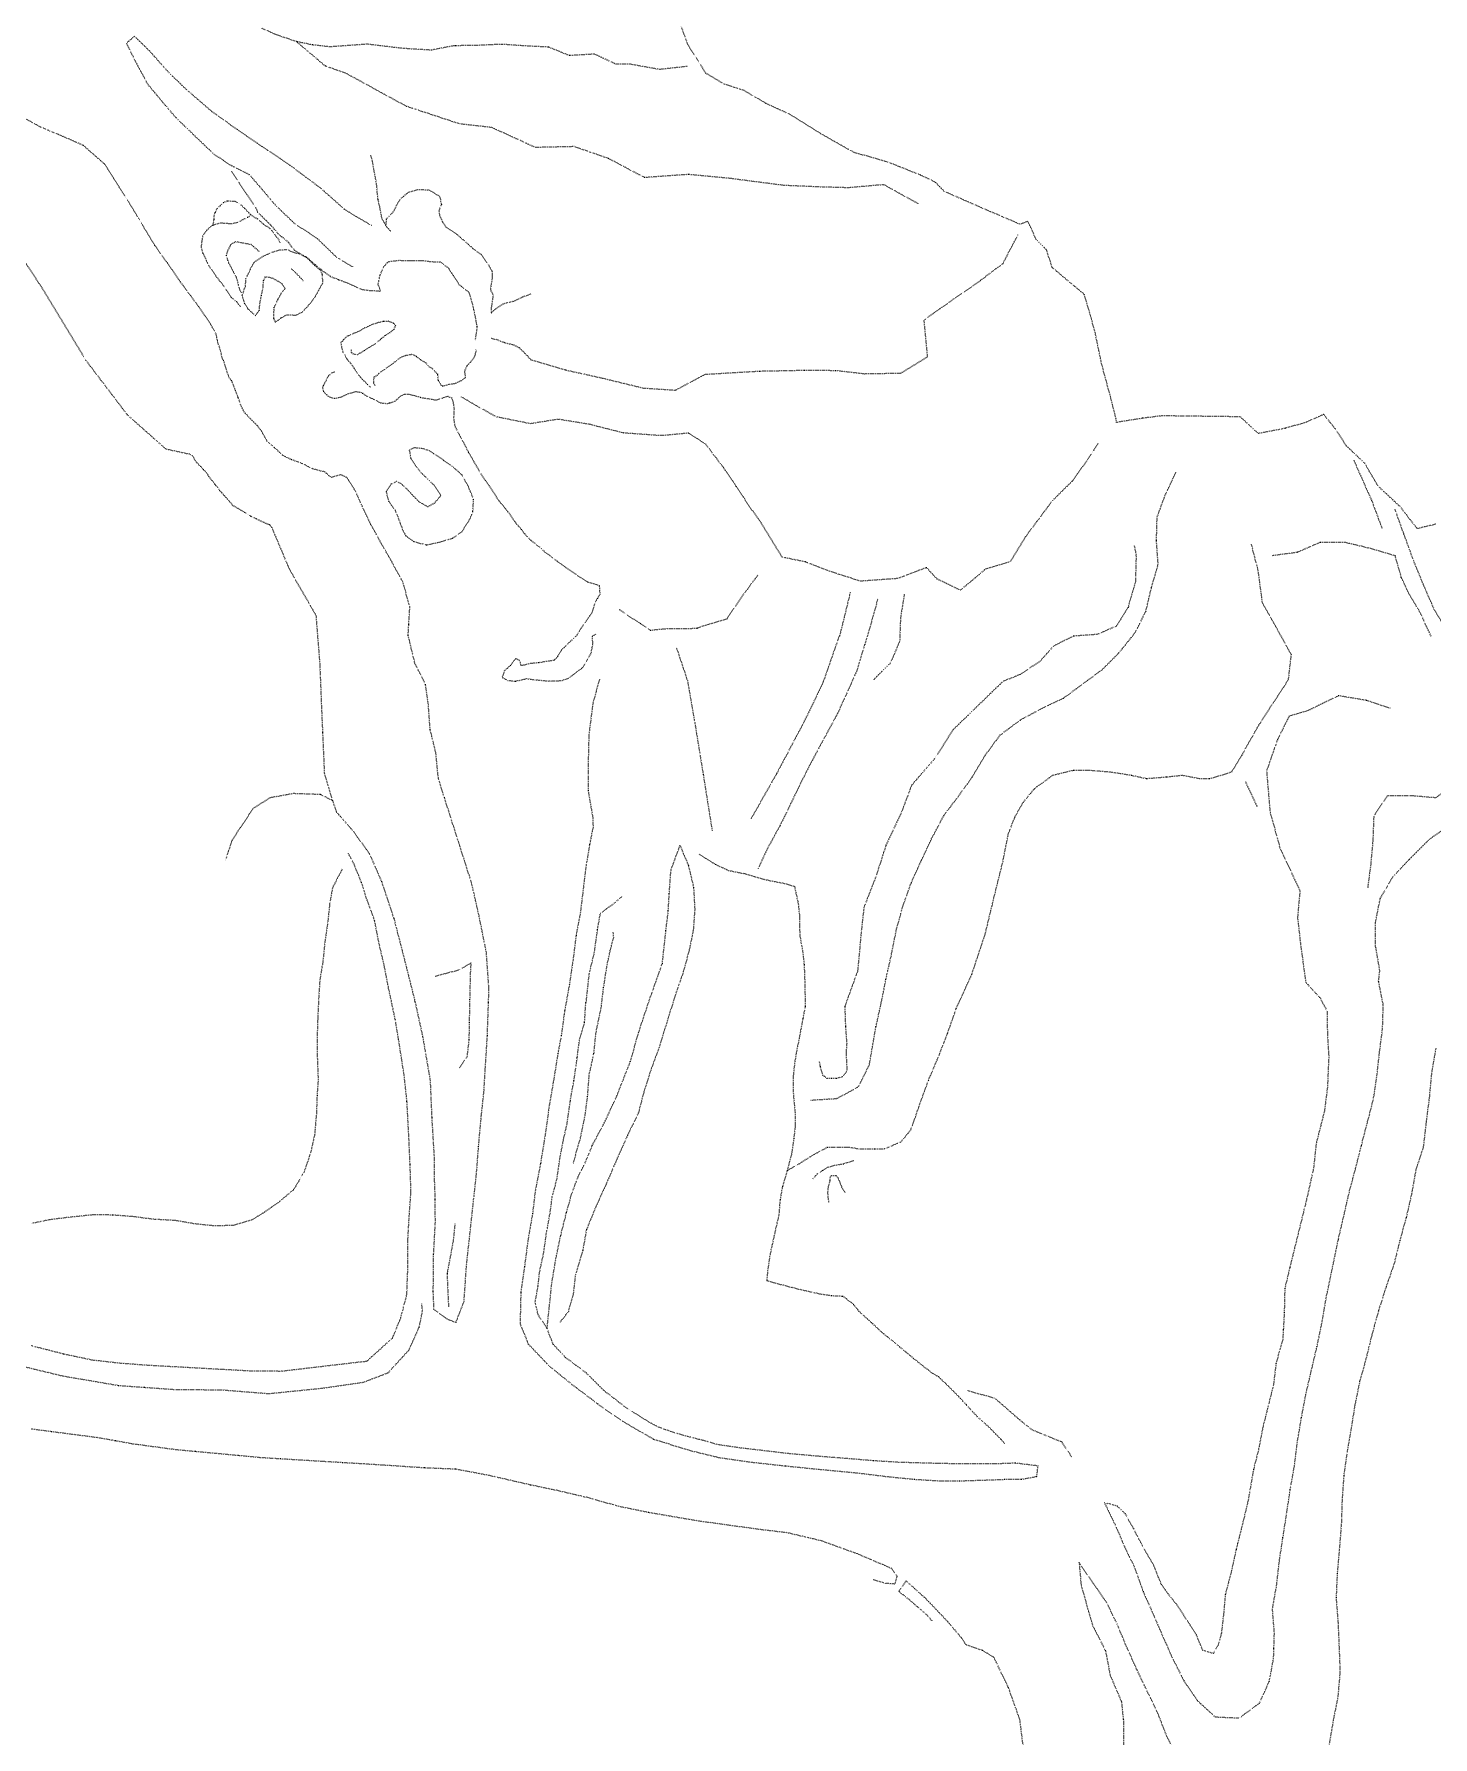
# Model space of a CAD drawing. Extents: x 682410 to 689460, y 7661803 to 7669124.
# Drawn here: x 684706 to 685124, y 7663029 to 7663538 of the extents above; entities that cross this region are included whole.
import ezdxf

# ---------------------------------------------------------------- set-up
doc = ezdxf.new("R2010")
doc.units = 0
doc.header["$MEASUREMENT"] = 0
doc.linetypes.add('DOT', pattern=[0.25, 0, -0.25])
doc.layers.add('02 TOE_Line', color=1, linetype='DOT', lineweight=20)

msp = doc.modelspace()

# ---------------------------------------------------------------- linework, layer by layer
at = {"layer": '02 TOE_Line'}
for points in [[(684901.15, 7663528.06, 3960.26), (684892.87, 7663527.15, 3960.09), (684883.91, 7663528.75, 3960.34), (684879.81, 7663528.77, 3960.03), (684873.43, 7663531.72, 3960.22), (684866.01, 7663531.3, 3959.76), (684859.79, 7663533.83, 3959.79), (684853.85, 7663534.11, 3959.79), (684845.71, 7663534.65, 3959.88), (684839.07, 7663534.35, 3959.88), (684831.5, 7663534.21, 3959.8), (684824.72, 7663532.92, 3959.71), (684816.38, 7663533.42, 3959.75), (684805.71, 7663534.69, 3960.4), (684794.66, 7663533.9, 3960.14), (684789.23, 7663534.49, 3960.11), (684784.54, 7663535.48, 3959.98), (684778.44, 7663537.54, 3960.04), (684773.99, 7663539.54, 3960.12)], [(685124.56, 7663391.41, 3943.13), (685118.98, 7663390.09, 3942.43), (685113.88, 7663396.66, 3942.06), (685107.26, 7663402.84, 3942.94), (685103.32, 7663409.62, 3942.94), (685097.91, 7663414.75, 3942.35), (685094.66, 7663419.73, 3941.71), (685091.09, 7663424.19, 3940.23), (685085.81, 7663421.84, 3936.7), (685079.62, 7663420.02, 3933.19), (685071.56, 7663418.46, 3930.36), (685066.2, 7663423.47, 3928.96), (685042.75, 7663423.76, 3924.82), (685037.05, 7663423.03, 3924.03), (685029.29, 7663421.81, 3922.95), (685029.07, 7663423.11, 3923.59), (685027.35, 7663429.92, 3928.26), (685024.87, 7663439.05, 3934.5), (685022.73, 7663449.34, 3941.36), (685019.65, 7663460.01, 3948.26), (685010.07, 7663468.02, 3953.12), (685008.39, 7663473.29, 3955.93), (685005.32, 7663476.36, 3958.01), (685002.83, 7663481.82, 3960.86), (685000.49, 7663480.94, 3960.02), (684990.36, 7663485.26, 3959.82), (684977.88, 7663490.73, 3959.65), (684975.28, 7663493.45, 3960.52), (684970.8, 7663495.6, 3960.58), (684961.01, 7663499.51, 3961.16), (684950.95, 7663502.37, 3961.37), (684940.89, 7663508.01, 3961.69), (684931.99, 7663513.63, 3962.33), (684924.5, 7663517.1, 3962.18), (684918.18, 7663520.83, 3962.77), (684912.23, 7663522.77, 3962.28), (684906.71, 7663526.02, 3961.24), (684901.38, 7663534.57, 3965.49), (684898.61, 7663542.13, 3970.68)], [(684807.01, 7663480.57, 3960.2), (684803.16, 7663482.74, 3960.27), (684798.81, 7663485.47, 3960.39), (684791.8, 7663491.7, 3960.19), (684782.27, 7663498.81, 3960.09), (684774.24, 7663504.2, 3960.22), (684766.84, 7663509.24, 3960.31), (684759.23, 7663514.65, 3960.47), (684751.59, 7663521.28, 3960.58), (684746.5, 7663526.2, 3960.59), (684740.7, 7663532.69, 3960.67), (684736.23, 7663537.09, 3960.51), (684733.8, 7663534.94, 3960.2), (684736.94, 7663528.73, 3959.64), (684740.1, 7663522.82, 3959.28), (684743.48, 7663518.77, 3958.82), (684748.43, 7663512.92, 3958.13), (684754.73, 7663506.84, 3957.55), (684759.91, 7663501.88, 3956.73), (684765.08, 7663498.51, 3956.73), (684770.48, 7663495.8, 3958.16), (684778.36, 7663486.57, 3955.74), (684783.76, 7663481.39, 3954.39), (684790.98, 7663476.52, 3952.73), (684796.46, 7663471.14, 3952.43), (684801.29, 7663468.28, 3952.47)], [(684970.12, 7663487.06, 3959.65), (684959.77, 7663492.76, 3960.07), (684949.23, 7663491.83, 3959.81), (684941.16, 7663492.06, 3959.79), (684930.03, 7663492.53, 3959.44), (684913.81, 7663494.63, 3959.49), (684901.54, 7663495.8, 3959.5), (684888.39, 7663494.89, 3959.54), (684877.71, 7663500.56, 3959.52), (684867.42, 7663504.12, 3959.59), (684855.84, 7663503.86, 3959.68), (684842.83, 7663509.83, 3959.62), (684833.26, 7663510.89, 3959.77), (684817.41, 7663516.13, 3959.98), (684809.71, 7663520.3, 3960.02), (684799.57, 7663525.88, 3959.87), (684793.11, 7663528.21, 3959.92), (684784.54, 7663535.48, 3959.98)], [(684693.58, 7663484.86, 3953.73), (684708.61, 7663461.98, 3948.7), (684721.67, 7663440.4, 3943.98), (684734.08, 7663424.05, 3940.35), (684745.57, 7663413.9, 3937.96), (684752.58, 7663412.37, 3937.69), (684753.42, 7663411.92, 3937.69), (684753.44, 7663411.89, 3937.69), (684754.32, 7663410.39, 3937.58), (684754.85, 7663409.78, 3937.54), (684755.99, 7663408.59, 3937.52), (684756.85, 7663407.68, 3937.5), (684757.61, 7663406.95, 3937.5), (684758.5, 7663405.51, 3937.41), (684760.33, 7663403.21, 3937.19), (684761.63, 7663401.52, 3937.01), (684763.08, 7663399.88, 3936.88), (684764.5, 7663398.29, 3936.76), (684765.56, 7663397.03, 3936.62), (684767.19, 7663396.11, 3936.63), (684769.02, 7663394.99, 3936.58), (684770.87, 7663393.84, 3936.52), (684772.69, 7663392.98, 3936.49), (684774.79, 7663391.97, 3936.45), (684775.79, 7663391.52, 3936.45), (684776.64, 7663391.26, 3936.45), (684777.2, 7663390.4, 3936.36), (684782.47, 7663377.88, 3935.21), (684790.37, 7663364.25, 3933.38), (684791.52, 7663349.65, 3931.89), (684792.03, 7663336.63, 3928.49), (684792.89, 7663316.85, 3925.68), (684795.29, 7663308.96, 3921.53), (684796.54, 7663305.43, 3921.32), (684801.14, 7663300.21, 3921.17), (684806.26, 7663293.21, 3922.15), (684809.95, 7663284.77, 3922.46), (684813.61, 7663273.75, 3922.78), (684816.68, 7663261.9, 3922.86), (684819.92, 7663248.97, 3923), (684822.22, 7663238.5, 3922.97), (684824.46, 7663225.33, 3923.08), (684824.92, 7663214.34, 3923.16), (684825.61, 7663202.86, 3923.53), (684825.69, 7663195.6, 3923.48), (684825.88, 7663189.87, 3923.44), (684825.91, 7663183.03, 3923.4), (684825.4, 7663173.39, 3923.32), (684825.29, 7663162.4, 3923.17), (684825.5, 7663157.09, 3923.64), (684829.49, 7663154.18, 3924.09), (684832.16, 7663153.17, 3924.11), (684834.58, 7663159.41, 3924.59), (684835.27, 7663169.86, 3925.6), (684838.27, 7663197.4, 3927.87), (684838.9, 7663205.69, 3928.78), (684839.72, 7663214.79, 3929.53), (684840.5, 7663222, 3930.27), (684840.89, 7663228.51, 3930.72), (684841.53, 7663238.8, 3931.6), (684842.01, 7663252.72, 3932.58), (684841.24, 7663263.56, 3933.76), (684839.04, 7663274.56, 3934.73), (684836.8, 7663284.41, 3935.56), (684828.69, 7663309.85, 3938.23), (684826.9, 7663315.6, 3938.8), (684826.16, 7663323.16, 3939.32), (684824.45, 7663330.14, 3940.1), (684823.92, 7663337.49, 3940.55), (684823.07, 7663343.61, 3940.91), (684819.91, 7663349.89, 3941.88), (684817.88, 7663358.28, 3942.77), (684818.4, 7663366.76, 3943.21), (684816.28, 7663374.23, 3944.12), (684813.03, 7663380.17, 3944.83), (684809.85, 7663385.75, 3945.15), (684806.74, 7663391.38, 3945.73), (684804.3, 7663396.59, 3946.4), (684802.12, 7663401.38, 3946.74), (684799.59, 7663405.34, 3947.76), (684797.71, 7663406.18, 3947.56), (684794.99, 7663405.31, 3947.67), (684792.99, 7663407.02, 3948.12), (684789.52, 7663407.89, 3948.37), (684786.18, 7663409.57, 3948.59), (684782.98, 7663410.71, 3948.62), (684780.4, 7663412.03, 3948.78), (684777.91, 7663414.35, 3948.88), (684775.75, 7663416.24, 3949.19), (684774.1, 7663419.26, 3949.45), (684772.94, 7663420.77, 3949.68), (684770.42, 7663423.3, 3949.9), (684768.94, 7663424.91, 3950.22), (684767.88, 7663427.16, 3950.19), (684767.18, 7663429.21, 3950.4), (684766.39, 7663431.3, 3950.82), (684765.21, 7663434.29, 3951), (684764.46, 7663435.13, 3951.05), (684762.8, 7663440.3, 3951.62), (684762.57, 7663440.47, 3951.67), (684761.97, 7663442.91, 3951.76), (684761.15, 7663445.56, 3952.13), (684760.77, 7663447.02, 3952.24), (684760.74, 7663447.87, 3952.18), (684758.7, 7663451.56, 3952.56), (684754.58, 7663457.46, 3953.36), (684749.94, 7663463.73, 3954.02), (684746.04, 7663469.4, 3954.67), (684742.34, 7663474.6, 3955.27), (684738.59, 7663480.82, 3955.89), (684735.18, 7663486.52, 3956.42), (684730.48, 7663493.93, 3957.44), (684727.38, 7663498.85, 3957.84), (684720.99, 7663504.45, 3958.83), (684714.87, 7663507.16, 3959.33), (684708.29, 7663509.9, 3959.66), (684703.54, 7663512.5, 3959.79)], [(684812.71, 7663478.84, 3957.91), (684811.41, 7663480.19, 3958.01), (684810.03, 7663482.85, 3958.3), (684809.42, 7663486.13, 3958.48), (684808.92, 7663488.29, 3958.74), (684808.69, 7663490.4, 3958.98), (684808.49, 7663492.8, 3959.08), (684807.85, 7663496.34, 3959.39), (684807.68, 7663497.27, 3959.59), (684807.24, 7663499.75, 3959.69), (684806.74, 7663501.7, 3959.88)], [(684765.17, 7663496.65, 3956.06), (684772.15, 7663486.29, 3954.59), (684772.96, 7663484.54, 3954.46), (684774.31, 7663483.24, 3954.14), (684775.62, 7663481.96, 3953.85), (684776.93, 7663480.67, 3953.57), (684778.04, 7663479.36, 3953.3), (684779.14, 7663478.05, 3953.02), (684780.62, 7663476.85, 3952.83), (684782.1, 7663475.64, 3952.63), (684783.02, 7663474.4, 3952.37), (684783.95, 7663473.16, 3952.11), (684785.28, 7663472.39, 3952.02), (684786.61, 7663471.61, 3951.92), (684787.69, 7663471.05, 3951.76), (684788.68, 7663470.16, 3951.6), (684790.72, 7663468.4, 3951.43), (684792.8, 7663466.72, 3951.25), (684794.75, 7663465.35, 3951.08), (684797.22, 7663464.4, 3951.19), (684799.69, 7663463.46, 3951.31), (684801.55, 7663462.65, 3951.11), (684803.87, 7663461.56, 3951.34), (684805.87, 7663461.24, 3951.51), (684809.62, 7663460.99, 3951.96), (684808.97, 7663463.03, 3952.25), (684809.48, 7663465.67, 3952.4), (684810.61, 7663468.26, 3952.57), (684812, 7663469.82, 3952.49), (684815.12, 7663470.18, 3952.38), (684818.75, 7663470.13, 3952.38), (684822.16, 7663470.14, 3952.47), (684825.39, 7663469.73, 3952.47), (684827.49, 7663469.72, 3952.35), (684829.99, 7663467.77, 3952.52), (684831.37, 7663465.62, 3952.54), (684833.02, 7663462.99, 3952.56), (684835.96, 7663460.7, 3952.71), (684837.1, 7663456.87, 3952.5), (684837.79, 7663453.81, 3952.24), (684838.04, 7663452.36, 3952.04), (684838.39, 7663450.47, 3952.05), (684838.32, 7663449.11, 3952.08), (684838.31, 7663449.12, 3952.08), (684837.84, 7663446.34, 3951.9)], [(684759.63, 7663480.58, 3954.76), (684760.01, 7663482.34, 3955.05), (684759.98, 7663483.35, 3954.96), (684760.36, 7663484.48, 3955.07), (684760.92, 7663485.67, 3955.17), (684762.82, 7663487.43, 3955.27), (684763.94, 7663487.93, 3955.22), (684766.24, 7663487.81, 3955.03), (684767.96, 7663486.74, 3954.94), (684769.18, 7663485.6, 3954.8), (684770.94, 7663483.73, 3954.41), (684772.92, 7663482.53, 3954.05), (684774.77, 7663480.99, 3953.68), (684775.42, 7663480.52, 3953.6), (684776.07, 7663480.2, 3953.52), (684776.66, 7663479.69, 3953.39), (684777.23, 7663479.03, 3953.23), (684777.77, 7663478.23, 3953.2), (684779.34, 7663476.25, 3952.88), (684779.62, 7663475.42, 3952.81)], [(684811.33, 7663480.73, 3958.08), (684811.42, 7663482.52, 3958.17), (684813.63, 7663484.84, 3958.05), (684813.88, 7663485.49, 3957.92), (684815.57, 7663488.51, 3957.99), (684817.98, 7663490.5, 3957.9), (684820.71, 7663491.35, 3957.88), (684822.51, 7663491.28, 3958.02), (684824.27, 7663491.14, 3958.01), (684827.29, 7663489.31, 3958.41), (684827.83, 7663486.84, 3958.1), (684827.07, 7663484.99, 3957.91), (684827.24, 7663483.61, 3957.78), (684828.11, 7663481.62, 3957.83), (684829.24, 7663480.03, 3957.47), (684832.22, 7663478.11, 3957.7), (684835.15, 7663475.57, 3957.6), (684837.29, 7663473.65, 3957.5), (684839.67, 7663471.98, 3957.52), (684842.06, 7663468.44, 3957.58), (684843.01, 7663466.71, 3957.5), (684842.99, 7663465.11, 3957.6), (684842.42, 7663461.35, 3956.92), (684843.25, 7663459.86, 3957.01), (684842.7, 7663456.15, 3956.79), (684842.66, 7663454.48, 3956.74), (684844.06, 7663455.77, 3957.11), (684846.42, 7663457.31, 3957.68), (684849.39, 7663457.97, 3958.17), (684852.1, 7663459.29, 3958.68), (684854.52, 7663460.16, 3959.05)], [(684770.65, 7663483.28, 3954.48), (684769.91, 7663482.96, 3954.84), (684767.1, 7663481.54, 3956.21), (684766.43, 7663481.34, 3956.43), (684765.32, 7663481.04, 3956.62), (684764.71, 7663481.08, 3956.48), (684763.23, 7663481.18, 3955.86), (684761.87, 7663481.28, 3955.34), (684759.63, 7663480.58, 3954.76), (684758.69, 7663479.96, 3954.91), (684757.71, 7663479.01, 3954.82), (684756.57, 7663477.53, 3954.89), (684756.29, 7663475.72, 3954.75), (684756.08, 7663473.97, 3954.71), (684756.63, 7663472.25, 3954.49), (684757.61, 7663470.26, 3954.35), (684758.37, 7663468.54, 3954.11), (684760.52, 7663465.45, 3953.82), (684762.97, 7663462.4, 3953.34), (684765.11, 7663459.07, 3953.03), (684766.34, 7663458.12, 3952.73), (684766.64, 7663457.87, 3952.82), (684767.96, 7663456.26, 3952.58)], [(684854.35, 7663440.56, 3959.61), (684864.84, 7663437.45, 3959.73), (684875.45, 7663435.12, 3959.74), (684888.05, 7663432.06, 3959.66), (684897.69, 7663431.43, 3959.7), (684906.52, 7663436.17, 3959.31), (684922.79, 7663437.13, 3959.31), (684936.18, 7663437.39, 3959.18), (684945.42, 7663437.33, 3959.27), (684953.98, 7663436.34, 3959.14), (684964.91, 7663436.52, 3959.43), (684972.91, 7663441.39, 3959.81), (684971.86, 7663452.39, 3959.09), (684980.97, 7663458.87, 3959.21), (684988.65, 7663464.18, 3959.27), (684995.42, 7663469.27, 3959.33), (684999.84, 7663477.79, 3959.8)], [(684773.42, 7663472.82, 3955.33), (684772.5, 7663473.62, 3955.44), (684771.02, 7663474.88, 3955.78), (684769.58, 7663475.14, 3956.17), (684766.44, 7663475.7, 3956.26), (684764.96, 7663474.9, 3956.38), (684764.64, 7663474.18, 3956.09), (684764.16, 7663473.35, 3956.1), (684763.81, 7663472.42, 3955.94), (684763.58, 7663471.6, 3956.03), (684764.09, 7663470.1, 3955.57), (684764.39, 7663469.28, 3955.37), (684765.79, 7663466.6, 3954.62), (684766.61, 7663465.14, 3954.42), (684767.11, 7663463.45, 3954.11), (684767.25, 7663462.51, 3953.9), (684767.69, 7663461.3, 3953.72), (684768.19, 7663460.49, 3953.51)], [(684783.03, 7663467.67, 3953.96), (684783.65, 7663467.09, 3953.55), (684784.66, 7663466.14, 3953), (684786, 7663464.71, 3953.02), (684786.65, 7663463.98, 3953.35)], [(684800.85, 7663443.49, 3953.67), (684800.86, 7663442.77, 3953.75), (684801.49, 7663442.22, 3953.73), (684802.78, 7663442.04, 3953.84), (684803.45, 7663442.47, 3953.62), (684804.88, 7663443.3, 3953.67), (684807.15, 7663444.75, 3953.64), (684808.61, 7663445.73, 3953.49), (684809.82, 7663446.74, 3953.39), (684811.11, 7663447.81, 3953.25), (684812.42, 7663448.62, 3953), (684813.68, 7663449.57, 3952.79), (684814.17, 7663450.74, 3952.55), (684813.38, 7663451.47, 3952.4), (684812.01, 7663451.97, 3952.32), (684810.46, 7663451.93, 3952.19), (684808.67, 7663451.49, 3952.01), (684806.69, 7663450.8, 3951.76), (684804.96, 7663449.99, 3951.62), (684803.21, 7663448.99, 3951.49), (684801.68, 7663448.33, 3951.39), (684799.98, 7663447.63, 3951.19), (684799.37, 7663447.25, 3950.85), (684798.61, 7663446.42, 3950.82), (684797.85, 7663445.6, 3950.79), (684798.02, 7663444.22, 3950.77), (684798.37, 7663442.79, 3950.63), (684798.96, 7663441.92, 3950.59), (684799.66, 7663440.64, 3950.49), (684800.94, 7663439.22, 3950.59), (684801.8, 7663437.91, 3950.55), (684802.66, 7663436.61, 3950.5), (684803.58, 7663435.35, 3950.47), (684804.68, 7663434.22, 3950.39), (684805.77, 7663433.09, 3950.31), (684806.71, 7663432.21, 3950.28)], [(684842.66, 7663446.96, 3958.19), (684844.32, 7663446.52, 3958.61), (684845.48, 7663446.08, 3958.83), (684846.64, 7663445.63, 3959.05), (684848.01, 7663445.29, 3959.2), (684849.39, 7663444.94, 3959.36), (684851.1, 7663444.02, 3959.41), (684852.29, 7663442.84, 3959.39), (684853.49, 7663441.65, 3959.37), (684854.29, 7663440.69, 3959.39)], [(684838.14, 7663443.44, 3952.15), (684837.79, 7663441.66, 3952.01), (684836.81, 7663440.14, 3951.82), (684835.47, 7663438.76, 3951.9), (684834.68, 7663437.14, 3951.81), (684834.96, 7663435.14, 3952.15), (684833.63, 7663434.16, 3951.79), (684831.85, 7663433.36, 3951.9), (684829.88, 7663433.07, 3951.86), (684828.13, 7663432.57, 3952.15), (684827.67, 7663432.96, 3951.97), (684826.93, 7663434.28, 3951.86), (684826.7, 7663436.19, 3951.76), (684825.05, 7663437.88, 3951.98), (684824.13, 7663438.4, 3952.24), (684823.2, 7663439.57, 3952.29), (684821.53, 7663440.52, 3952.48), (684820.4, 7663441.45, 3952.57), (684818.97, 7663442.08, 3952.78), (684817.23, 7663441.75, 3953.03), (684815.47, 7663441.09, 3953.11), (684814.02, 7663439.9, 3953.43), (684812.62, 7663438.88, 3953.52), (684810.87, 7663437.69, 3953.63), (684809.49, 7663436.74, 3953.5), (684808.6, 7663435.85, 3953.8), (684807.69, 7663435.27, 3953.65), (684807.55, 7663434.15, 3953.59), (684807.58, 7663433.53, 3953.71), (684808.04, 7663432.82, 3953.61)], [(684796.03, 7663436.82, 3950.32), (684795.1, 7663436.56, 3950.16), (684794.05, 7663435.57, 3949.98), (684793.5, 7663434.54, 3949.69), (684792.58, 7663432.83, 3949.61), (684792.32, 7663432.13, 3949.64), (684792.68, 7663431.01, 3949.41), (684794.03, 7663429.58, 3949.18), (684795.96, 7663428.97, 3948.95), (684798.07, 7663429.45, 3949.04), (684799.45, 7663430.15, 3949.16), (684800.87, 7663430.58, 3949.09), (684802.38, 7663431.03, 3948.99), (684803.51, 7663430.79, 3949.12), (684804.4, 7663430.48, 3949.06), (684805.07, 7663429.92, 3948.91), (684807.16, 7663428.92, 3948.84), (684809.81, 7663427.6, 3948.4), (684809.85, 7663427.59, 3948.4), (684811.59, 7663427.45, 3948.43), (684812.39, 7663427.65, 3948.31), (684812.69, 7663427.73, 3948.26), (684814.05, 7663428.18, 3948.17), (684815.54, 7663429.62, 3948.48), (684816.9, 7663430.25, 3948.48), (684818.46, 7663430.17, 3948.36), (684820.09, 7663429.7, 3948.25), (684821.72, 7663429.23, 3948.15), (684824.02, 7663428.86, 3948.26), (684826.26, 7663428.5, 3948.09), (684828, 7663429.05, 3948.22), (684829.73, 7663429.59, 3948.35), (684830.89, 7663429.1, 3948.29), (684831.28, 7663427.84, 3948.3), (684831.58, 7663425.89, 3948.12), (684831.45, 7663423.15, 3947.81), (684831.78, 7663420.78, 3947.45), (684835.91, 7663412.83, 3946.61), (684837.53, 7663410.02, 3946.32), (684839.61, 7663406.42, 3945.73), (684842.11, 7663402.84, 3945.45), (684845.01, 7663398.37, 3944.96), (684846.82, 7663396.17, 3944.76), (684848.34, 7663394.2, 3944.53), (684850.03, 7663391.72, 3944.33), (684851.74, 7663389.81, 3944.04), (684852.47, 7663388.75, 3943.74), (684854.55, 7663386.54, 3943.56), (684856.82, 7663384.85, 3943.42), (684858.88, 7663382.96, 3943.14), (684862.47, 7663380.31, 3943), (684864.7, 7663378.67, 3942.69), (684867.04, 7663377.13, 3942.63), (684869.23, 7663375.6, 3942.49), (684871.41, 7663374.17, 3942.39), (684874.91, 7663373.12, 3942.52), (684875.09, 7663370.56, 3942.7), (684874.34, 7663369.23, 3942.49), (684873.38, 7663367.36, 3942.12), (684872.79, 7663365.04, 3942.2), (684869.45, 7663360.35, 3941.98), (684868.32, 7663358.35, 3942.06), (684863.75, 7663353.97, 3941.85), (684862.45, 7663351.86, 3941.64), (684861.48, 7663350.78, 3941.72), (684856.78, 7663350.05, 3941.4), (684854.37, 7663349.81, 3941.41), (684852.44, 7663349.32, 3941.3), (684851.57, 7663349.23, 3941.32), (684851.17, 7663350.7, 3941.5), (684849.96, 7663351.31, 3940.74), (684848.41, 7663349.23, 3940.89), (684846.57, 7663347.59, 3940.67), (684845.94, 7663345.69, 3940.43), (684847.65, 7663344.8, 3940.09), (684849.88, 7663344.55, 3939.96), (684853.24, 7663345.31, 3940.05), (684855.7, 7663344.97, 3939.86), (684860.21, 7663344.59, 3939.87), (684863.72, 7663344.74, 3939.85), (684865.89, 7663345.52, 3939.76), (684869.98, 7663348.68, 3940.07), (684872.48, 7663352.89, 3940.78), (684873.01, 7663355.67, 3940.83), (684872.87, 7663358.1, 3942.09), (684874.06, 7663358.62, 3941.98)], [(685023.74, 7663415.5, 3923.1), (685020.54, 7663410.57, 3921.74), (685016.13, 7663404.36, 3920.56), (685010.19, 7663398.5, 3921.29), (685002.08, 7663387.65, 3918.27), (684997.58, 7663380.26, 3915.49), (684990.26, 7663378.06, 3915.04), (684982.67, 7663371.71, 3914.38), (684975.75, 7663375.02, 3916.53), (684972.56, 7663378.46, 3919.39), (684964.02, 7663375.2, 3919.6), (684952.85, 7663374.4, 3919.75), (684943.37, 7663377.45, 3922.17), (684936.46, 7663380.15, 3925.38), (684929.5, 7663381.57, 3926.51), (684923.21, 7663391.82, 3932.8), (684919.57, 7663397, 3936.12), (684915.82, 7663402.67, 3940.18), (684911.98, 7663408.29, 3944.1), (684906.66, 7663415.36, 3948.97), (684901.53, 7663418.59, 3952.58), (684893.53, 7663417.84, 3952.46), (684882.19, 7663418.64, 3952.6), (684871.93, 7663421.23, 3952.66), (684862.68, 7663422.73, 3951.96), (684854.37, 7663421.41, 3950.73), (684844.2, 7663423.45, 3949.99), (684839.01, 7663426.36, 3950.57), (684833.67, 7663429.45, 3949.53)], [(684814.39, 7663404.18, 3947.49), (684812.76, 7663403.32, 3947.11), (684811.31, 7663401.11, 3946.73), (684812.08, 7663398.17, 3946.4), (684814.01, 7663395.63, 3946.23), (684815.16, 7663392.71, 3945.95), (684816.13, 7663389.97, 3945.66), (684817.17, 7663387.93, 3945.43), (684819.57, 7663386.21, 3945.14), (684823.45, 7663385.23, 3944.95), (684827.72, 7663386.19, 3945.02), (684831.23, 7663387.31, 3944.84), (684833.93, 7663389.18, 3944.91), (684836.04, 7663392.4, 3945.1), (684837.2, 7663395.18, 3945.14), (684837.42, 7663398.81, 3945.5), (684835.74, 7663402.98, 3945.87), (684833.85, 7663406.27, 3946.15), (684831.05, 7663408.62, 3946.57), (684828.31, 7663410.6, 3946.64), (684824.54, 7663413.15, 3946.97), (684822.57, 7663413.92, 3947.1), (684819.69, 7663414.21, 3947.24), (684818.22, 7663413.5, 3947.46), (684818.69, 7663411, 3947.62), (684820.24, 7663408.75, 3947.65), (684821.43, 7663407.09, 3947.91), (684822.94, 7663405.67, 3948.14), (684825.45, 7663403.21, 3948.54), (684826.63, 7663401.45, 3948.85), (684827.64, 7663399.91, 3948.98), (684825.67, 7663397.66, 3949.21), (684823.75, 7663396.59, 3949.05), (684821.32, 7663397.98, 3948.9), (684819.51, 7663399.8, 3948.56), (684817.47, 7663401.95, 3948.05), (684815.91, 7663403.36, 3947.92), (684814.67, 7663404.04, 3947.58)], [(684938.06, 7663219.5, 3910.78), (684945.81, 7663220, 3910.42), (684952.25, 7663223.5, 3910.55), (684955.5, 7663230, 3911.15), (684957.5, 7663241.5, 3911.73), (684959.06, 7663248.5, 3912.21), (684960.44, 7663255.5, 3912.77), (684962, 7663262.5, 3913.39), (684963.62, 7663270.5, 3913.83), (684965.56, 7663277.5, 3914.32), (684968.06, 7663284.5, 3914.67), (684971, 7663291, 3915.17), (684974.06, 7663297.5, 3915.7), (684977.75, 7663304.5, 3918.09), (684981.94, 7663310, 3918.53), (684986.25, 7663316, 3918.95), (684990.13, 7663322.5, 3919.35), (684994.56, 7663328.5, 3919.98), (685000.62, 7663333, 3920.49), (685007.06, 7663336.5, 3920.78), (685013.44, 7663339.5, 3921.54), (685025, 7663348, 3922.82), (685030, 7663353, 3923.33), (685034.81, 7663359, 3923.55), (685038.06, 7663365.5, 3923.88), (685039.69, 7663372.5, 3924.27), (685041.69, 7663379.5, 3924.84), (685041.19, 7663386.5, 3923.5), (685041.38, 7663393.5, 3923.88), (685043.94, 7663400.5, 3924.16), (685047.06, 7663407, 3924.5)], [(685100.06, 7663410.5, 3938.53), (685105.38, 7663398.5, 3939.92), (685108.56, 7663390, 3939.77)], [(685134.97, 7663319.1, 3946.96), (685136.02, 7663326.74, 3946.35), (685134.8, 7663333.83, 3945.9), (685134.5, 7663338.45, 3945.93), (685133.66, 7663345.24, 3945.58), (685130, 7663354.5, 3944.92), (685126.81, 7663361.5, 3944.31), (685124.06, 7663366, 3943.9), (685121, 7663373, 3943.43), (685117.94, 7663380.5, 3942.97), (685115, 7663388.5, 3942.55), (685112.31, 7663396, 3942.1)], [(685123.13, 7663358, 3945.14), (685119.88, 7663365, 3946.06), (685116.38, 7663371, 3946.16), (685114.25, 7663375.5, 3946.09), (685112.44, 7663382, 3940.97), (685103.69, 7663384.5, 3937.3), (685097.25, 7663386, 3933.95), (685090.06, 7663386, 3931.02), (685083.19, 7663383, 3928.4), (685075.75, 7663382, 3925.46)], [(684931, 7663198.5, 3910.28), (684935.38, 7663201, 3910.51), (684937.62, 7663202.5, 3910.25), (684943.06, 7663205.5, 3909.99), (684949.25, 7663205.5, 3909.98), (684952.38, 7663205, 3909.97), (684957, 7663205, 3909.95), (684960.06, 7663205, 3910.09), (684964.88, 7663207, 3910.33), (684967.81, 7663210.5, 3910.39), (684968.75, 7663213, 3910.65), (684970.81, 7663219, 3910.68), (684973.19, 7663225.5, 3911.17), (684975.75, 7663231.5, 3911.91), (684978.88, 7663239.5, 3912.74), (684981.5, 7663247, 3913.22), (684986.06, 7663257, 3913.77), (684990.06, 7663269, 3914.47), (684993.19, 7663282, 3915.16), (684995.31, 7663290.5, 3915.66), (684997, 7663299, 3916.19), (684998.94, 7663304, 3916.56), (685001.5, 7663308.5, 3916.95), (685004.81, 7663312.5, 3917.39), (685010.25, 7663316.5, 3918.17), (685016.38, 7663318, 3919.12), (685021, 7663318, 3919.59), (685027.38, 7663317.5, 3920.23), (685033.69, 7663316.5, 3920.47), (685038.19, 7663315.5, 3921.02), (685044.25, 7663316, 3921.82), (685048.88, 7663316.5, 3921.89), (685054.06, 7663315.5, 3922.99), (685057.06, 7663315.5, 3922.59), (685063.69, 7663317.5, 3923.12), (685066.69, 7663322.5, 3923.98), (685071.75, 7663331.5, 3924.79), (685080.56, 7663345, 3925.85), (685081.44, 7663352.5, 3925.9), (685072.81, 7663368, 3923.89), (685071.56, 7663377.5, 3923.98), (685069.5, 7663385.5, 3925.1)], [(685034.56, 7663385, 3922.21), (685035.12, 7663382, 3921.85), (685034.88, 7663374, 3921.39), (685032.69, 7663366.5, 3920.85), (685029.25, 7663361, 3920.65), (685023.5, 7663358.5, 3920.49), (685016.38, 7663358, 3919.73), (685010.44, 7663355, 3919.74), (685006.44, 7663350.5, 3918.88), (685000.44, 7663346.5, 3918.59), (684995.38, 7663344.5, 3915.9), (684980.44, 7663330, 3912.42), (684975.06, 7663321.5, 3912.22), (684968.12, 7663313.5, 3912.07), (684965.12, 7663305.5, 3913.93), (684960.44, 7663295.5, 3911.39), (684957.56, 7663286.5, 3911.21), (684953.88, 7663277, 3910.9), (684953.12, 7663270, 3910.09), (684952, 7663258, 3910), (684948.19, 7663247.5, 3909.73), (684948.38, 7663241.5, 3909.53), (684948.75, 7663236.5, 3909.09), (684948.56, 7663233.5, 3908.97), (684948.81, 7663228.5, 3908.95), (684948.31, 7663227.5, 3908.95), (684947.5, 7663226.5, 3908.95), (684945.75, 7663226, 3908.95), (684944.19, 7663226, 3908.95), (684942.81, 7663226, 3908.94), (684941.62, 7663227, 3908.94), (684940.94, 7663229.5, 3909.15), (684940.62, 7663231, 3909.31)], [(685135.75, 7663383.5, 3946.01), (685136.12, 7663372.5, 3943.84), (685141.44, 7663360.5, 3944.7), (685145.94, 7663350.5, 3945.43), (685149.94, 7663336.5, 3946.51), (685150.27, 7663334.74, 3946.11), (685149.97, 7663327.22, 3946.83), (685147.41, 7663318.64, 3947.56), (685139.28, 7663315.84, 3947.19), (685130.57, 7663314.36, 3948.1), (685124.54, 7663309.74, 3948.6), (685117.29, 7663310.34, 3948.81), (685110.04, 7663310.33, 3948.81), (685106.02, 7663304.29, 3948.65), (685105.77, 7663297.13, 3948.63), (685105.12, 7663289.88, 3948.72), (685104.21, 7663282.86, 3948.54)], [(684880.94, 7663365.94, 3935.77), (684881.06, 7663365.84, 3935.76), (684887.21, 7663361.73, 3931.88), (684890.23, 7663359.77, 3930.16), (684894.34, 7663360.22, 3929.11), (684904.23, 7663360.35, 3926.96), (684904.16, 7663360.49, 3926.97), (684913.08, 7663363.22, 3926.91), (684917.79, 7663370.22, 3927.38), (684922.36, 7663376.35, 3928)], [(684949.81, 7663371, 3919.68), (684946.62, 7663358, 3919.17), (684946.5, 7663358, 3920.52), (684941.62, 7663344, 3918.88), (684936.31, 7663333, 3917.56), (684927.88, 7663317, 3916.34), (684920.19, 7663303.5, 3916.21)], [(684958, 7663369, 3919.31), (684956.06, 7663362, 3918.92), (684954.12, 7663355.5, 3918.43), (684951.69, 7663347.5, 3918.12), (684948.81, 7663341, 3917.66), (684945.56, 7663334, 3917.07), (684942, 7663327.5, 3916.4), (684938.5, 7663321, 3915.95), (684935.19, 7663314.5, 3915.69), (684932.06, 7663308, 3915.36), (684928.88, 7663301.5, 3915.46), (684925.31, 7663295, 3915.36), (684922.25, 7663288.5, 3915.22)], [(684965.94, 7663370.5, 3919.78), (684964.81, 7663363.5, 3919.39), (684964.56, 7663356.5, 3919.02), (684961.81, 7663350, 3918.44), (684956.81, 7663345, 3918.08)], [(684897.99, 7663354.41, 3928.21), (684901.25, 7663344.64, 3928.26), (684903.59, 7663331.11, 3923.15), (684905.93, 7663316.71, 3922.82), (684908.6, 7663299.98, 3914.95)], [(684874.98, 7663345.19, 3939.64), (684872.99, 7663337.8, 3939.05), (684871.8, 7663328.48, 3938.79), (684871.59, 7663319.05, 3938.02), (684871.62, 7663311.78, 3937.61), (684872.97, 7663303.88, 3937.05), (684873.07, 7663301.02, 3936.54), (684872.02, 7663295.71, 3935.89), (684870.85, 7663288.56, 3935.2), (684869.98, 7663281.29, 3934.65), (684869.26, 7663275.38, 3934.29), (684867.99, 7663268.67, 3933.76), (684867.1, 7663261.41, 3933.22), (684865.99, 7663253.91, 3932.62), (684864.6, 7663246.2, 3932.04), (684863.55, 7663238.69, 3931.54), (684862.55, 7663233.28, 3931.16), (684861.35, 7663225.8, 3930.61), (684860.02, 7663218.1, 3929.96), (684858.81, 7663209.32, 3929.26), (684857.39, 7663200.62, 3928.39), (684855.82, 7663192.4, 3927.53), (684854.99, 7663185.52, 3926.82), (684853.63, 7663177.62, 3926.16), (684852.6, 7663169.77, 3925.43), (684851.5, 7663162.12, 3925.01), (684851.3, 7663152.75, 3924.12), (684853.74, 7663146.68, 3923.39), (684860.13, 7663140.01, 3922.46), (684866.78, 7663134.65, 3921.67), (684874.52, 7663128.8, 3921.18), (684881.83, 7663123.72, 3921.13), (684891.09, 7663118.32, 3921.13), (684901.75, 7663115, 3921.38), (684910.42, 7663112.88, 3921.37), (684920.58, 7663111.41, 3921.47), (684930.48, 7663110.33, 3921.4), (684941.24, 7663109.24, 3921.45), (684951.66, 7663108.26, 3921.7), (684961.08, 7663107.12, 3922.03), (684968.99, 7663106.32, 3922.07), (684977.41, 7663105.82, 3922.07), (684982.42, 7663105.87, 3922.05), (684989.76, 7663106.09, 3922.13), (684995.86, 7663106.32, 3922.01), (685000.96, 7663106.34, 3922.01), (685005.46, 7663107.17, 3922.02), (685005.84, 7663110.32, 3921.77), (684999.16, 7663111.13, 3921.43), (684992.58, 7663110.91, 3921.27), (684983.86, 7663110.92, 3921.38), (684976.27, 7663111.03, 3921.31), (684964.68, 7663111.36, 3921.35), (684956.77, 7663111.85, 3921.29), (684948.75, 7663112.52, 3921.3), (684940.12, 7663113.2, 3921.13), (684931.04, 7663114.02, 3921.14), (684922.34, 7663115.06, 3921.23), (684916.65, 7663115.72, 3921.26), (684910.46, 7663116.65, 3921.17), (684905.64, 7663117.98, 3921.25), (684900.84, 7663119.22, 3921.31), (684897.14, 7663120.29, 3921.23), (684892.76, 7663121.82, 3921.09), (684889.9, 7663123.28, 3921), (684882.83, 7663127.76, 3921.02), (684876.3, 7663132.82, 3921.19), (684870.97, 7663138.11, 3921.17), (684864.89, 7663142.66, 3921.74), (684861.16, 7663146.65, 3922.22), (684859.25, 7663151.54, 3922.77), (684856.69, 7663155.43, 3924.34), (684855.8, 7663159.15, 3924.88), (684856.63, 7663163.83, 3925.37), (684857.15, 7663168.43, 3925.92), (684858.29, 7663173.63, 3926.35), (684859.1, 7663179.46, 3926.8), (684860.24, 7663185.78, 3927.42), (684860.89, 7663190.65, 3927.92), (684862.34, 7663196.12, 3928.29), (684863.13, 7663201.96, 3928.64), (684864.29, 7663207.91, 3929.28), (684865.32, 7663212.44, 3929.32), (684866.29, 7663219.44, 3929.89), (684867.39, 7663225.48, 3930.37), (684868.34, 7663232.2, 3930.62), (684869.05, 7663237.76, 3931.17), (684870.53, 7663242.63, 3931.19), (684870.92, 7663248.8, 3931.82), (684871.02, 7663248.77, 3931.85), (684871.94, 7663257.21, 3932.6), (684873.49, 7663263.68, 3932.71), (684874.4, 7663270.44, 3933.4), (684875.26, 7663275.28, 3933.84), (684879.41, 7663278.29, 3933.06), (684881.77, 7663280.4, 3933.78)], [(685110.89, 7663336.46, 3934), (685103.9, 7663338.79, 3932.19), (685095.51, 7663340.22, 3930.96), (685086.61, 7663335.87, 3928.22), (685080.77, 7663334.12, 3926.73), (685077.29, 7663327.09, 3926.79), (685074.04, 7663317.77, 3927.93), (685075.07, 7663305.57, 3930.54), (685078.06, 7663294.66, 3933.57), (685084, 7663282, 3938.54), (685083.28, 7663274.08, 3938.88), (685084.15, 7663266.19, 3938.48), (685085.73, 7663254.64, 3938.23), (685089.92, 7663250.1, 3938.95), (685092.09, 7663246.07, 3939.26), (685092.19, 7663239.46, 3939.11), (685092.59, 7663232.47, 3939.07), (685092.21, 7663223.38, 3938.95), (685091.32, 7663216.34, 3938.67), (685088.81, 7663206.38, 3937.97), (685088.07, 7663199.26, 3937.81), (685085.97, 7663189.78, 3937.16), (685080.97, 7663169.55, 3935.48), (685079.47, 7663163.24, 3935.03), (685079.31, 7663155.98, 3935.13), (685078.88, 7663148.19, 3935.02), (685076.85, 7663140.87, 3934.58), (685076.08, 7663134.41, 3934.41), (685074.7, 7663128.94, 3933.92), (685072.95, 7663121.93, 3933.26), (685071.62, 7663115.07, 3932.64), (685070.11, 7663109.14, 3931.84), (685068.57, 7663100.13, 3930.73), (685067.2, 7663094.38, 3929.9), (685064.95, 7663085.39, 3928.18), (685063.47, 7663078.56, 3926.99), (685061.71, 7663071.89, 3925.77), (685061.21, 7663066.02, 3925.2), (685060.55, 7663060.43, 3924.69), (685059.67, 7663056.99, 3924.64), (685058.18, 7663054.35, 3924.59), (685054.99, 7663055.28, 3923.95), (685053.09, 7663059.91, 3923.48), (685047.59, 7663068.47, 3923.33), (685044.58, 7663072.23, 3923.66), (685042.6, 7663075.04, 3923.76), (685040.27, 7663080.89, 3923.74), (685036.85, 7663086.72, 3923.82), (685034.37, 7663091.63, 3923.4), (685031.9, 7663095.99, 3922.8), (685029.51, 7663098.33, 3923.37), (685025.67, 7663099.34, 3922.47), (685028.88, 7663092.7, 3922.88), (685031.66, 7663086.2, 3923.32), (685034.57, 7663080.16, 3923.37), (685037.24, 7663072.76, 3923.52), (685040.08, 7663066.33, 3924), (685043.01, 7663059.55, 3924.57), (685045.97, 7663052.88, 3924.98), (685049.38, 7663046.18, 3925.41), (685053.44, 7663040.22, 3925.87), (685058.67, 7663035.41, 3926.38), (685065.93, 7663035.09, 3927.23), (685071.93, 7663039.51, 3928.16), (685074.88, 7663046.08, 3929.03), (685076.14, 7663052.97, 3929.79), (685076.38, 7663060.44, 3930.46), (685075.8, 7663067.58, 3931), (685077.06, 7663074.84, 3931.75), (685077.86, 7663081.98, 3932.35), (685078.92, 7663088.98, 3933.04), (685080.01, 7663095.92, 3933.71), (685081.1, 7663103.29, 3934.43), (685082.38, 7663110.48, 3935.01), (685083.27, 7663117.77, 3935.64), (685084.47, 7663124.79, 3936.11), (685085.76, 7663131.67, 3936.53), (685087.36, 7663138.58, 3937.09), (685089.11, 7663146.01, 3937.71), (685090.65, 7663153.51, 3938.3), (685091.88, 7663160.71, 3938.88), (685095.47, 7663177.97, 3940.19), (685097.08, 7663184.89, 3940.8), (685098.72, 7663192.06, 3941.39), (685100.59, 7663199.07, 3942.02), (685102.33, 7663205.96, 3942.74), (685104.17, 7663212.98, 3943.46), (685105.93, 7663219.8, 3944.34), (685106.97, 7663226.79, 3945.04), (685107.76, 7663233.9, 3945.77), (685108.66, 7663240.9, 3946.39), (685108.85, 7663247.95, 3946.94), (685107.47, 7663255.06, 3947.41), (685107.83, 7663258.16, 3947.72), (685106.58, 7663265.43, 3948.35), (685106.58, 7663272.76, 3948.72), (685107.98, 7663279.82, 3949.01), (685111.75, 7663286.15, 3949.32), (685116.59, 7663291.35, 3949.72), (685122.57, 7663297.29, 3949.97), (685129.06, 7663301.92, 3950.2)], [(684795.29, 7663308.96, 3921.53), (684791.75, 7663310.71, 3921.59), (684783.66, 7663311, 3921.63), (684776.69, 7663309.74, 3921.88), (684771.61, 7663306.55, 3921.79), (684765.36, 7663297.12, 3921.26), (684763.37, 7663291.14, 3921.32)], [(685067.75, 7663314.5, 3927.39), (685071.25, 7663307, 3928.81)], [(684859.34, 7663151.33, 3922.55), (684860.07, 7663158.2, 3922.59), (684860.71, 7663164.49, 3923.27), (684861.96, 7663172.14, 3923.63), (684863.41, 7663179.09, 3923.89), (684865.14, 7663185.96, 3924.37), (684866.62, 7663191.3, 3924.65), (684868.59, 7663196.59, 3924.92), (684870.8, 7663201.01, 3925.06), (684872.86, 7663206.04, 3925.06), (684876.62, 7663213.09, 3924.88), (684880.17, 7663220.81, 3924.78), (684884.21, 7663231.06, 3924.62), (684886.65, 7663239.65, 3924.49), (684889.64, 7663248.68, 3924.51), (684893.74, 7663260.32, 3924.55), (684894.82, 7663270.14, 3924.08), (684895.51, 7663276.12, 3924.33), (684895.8, 7663281.2, 3924.16), (684896.31, 7663288.16, 3923.97), (684899.01, 7663295.51, 3921.96), (684901.51, 7663289.56, 3921.66), (684903.07, 7663283, 3921.32), (684903.41, 7663276.33, 3921.27), (684902.98, 7663270.26, 3921.27), (684901.76, 7663264.3, 3921.41), (684899.99, 7663257.77, 3921.4), (684897.38, 7663250.2, 3921.27), (684895.18, 7663243.02, 3921.09), (684892.74, 7663235.16, 3921.15), (684890.29, 7663228.42, 3921.37), (684888.21, 7663221.9, 3921.36), (684886.61, 7663215.71, 3921.57), (684883.36, 7663208.97, 3921.61), (684880.18, 7663201.91, 3921.62), (684876.97, 7663194.41, 3921.69), (684873.94, 7663187.77, 3921.69), (684871.1, 7663180.89, 3921.71), (684869.96, 7663174.5, 3921.69), (684867.81, 7663167.42, 3921.42), (684867.08, 7663161.23, 3921.22), (684865.67, 7663156.35, 3921.45), (684863.12, 7663153.08, 3922.24)], [(684705.47, 7663146.23, 3921.15), (684715.15, 7663143.77, 3921.2), (684723.62, 7663141.97, 3921.26), (684732.36, 7663140.99, 3921.13), (684740.73, 7663140.39, 3920.99), (684770.44, 7663138.74, 3921.22), (684780.16, 7663138.64, 3921.14), (684804.11, 7663141.45, 3921.09), (684805.57, 7663141.59, 3921.22), (684813.25, 7663148.53, 3921.07), (684815.64, 7663154.33, 3921.14), (684817.49, 7663161.38, 3921.16), (684817.84, 7663170.25, 3921.11), (684817.82, 7663177.84, 3921.09), (684818.17, 7663184.27, 3921.23), (684818.73, 7663192.17, 3921.57), (684818.54, 7663198.49, 3921.52), (684818.14, 7663207.83, 3921.32), (684817.54, 7663219.09, 3921.3), (684816.73, 7663226.74, 3921.05), (684815.06, 7663237.5, 3920.98), (684814.04, 7663243.57, 3920.92), (684812.06, 7663252.88, 3920.87), (684810.77, 7663259.65, 3920.93), (684809.25, 7663266.05, 3920.88), (684807.87, 7663273.17, 3920.97), (684805.62, 7663279.33, 3920.76), (684803.96, 7663284.47, 3920.83), (684801.74, 7663289.95, 3921.01), (684799.97, 7663293.31, 3920.99)], [(684904.74, 7663292.89, 3921.49), (684909.66, 7663289.8, 3920.2), (684913.62, 7663288.04, 3918.76), (684918.21, 7663287.12, 3917.28), (684924, 7663285.42, 3915.52), (684930.31, 7663284.15, 3914.54), (684933.16, 7663283.33, 3914.61), (684934.31, 7663278.14, 3914.59), (684934.68, 7663274.43, 3914.49), (684934.73, 7663268.76, 3914.33), (684935.56, 7663264.22, 3913.96), (684936.05, 7663260.02, 3913.41), (684936.26, 7663254.51, 3913.09), (684936.37, 7663247.39, 3912.21), (684935.65, 7663243.78, 3912.18), (684934.71, 7663238.56, 3912.23), (684933.91, 7663234.8, 3912.18), (684933.21, 7663230.64, 3911.99), (684932.8, 7663226.63, 3911.67), (684932.83, 7663221.34, 3911.31), (684933.35, 7663215.77, 3910.98), (684933.41, 7663211.74, 3910.86), (684932.95, 7663208.03, 3910.7), (684932.35, 7663203.69, 3910.52), (684931, 7663198.5, 3910.28), (684929.6, 7663193.77, 3910.45), (684928.87, 7663189.76, 3910.24), (684928.51, 7663185.26, 3909.99), (684927.29, 7663179.92, 3909.8), (684925.94, 7663173.74, 3909.67), (684925.28, 7663169.59, 3909.62), (684924.88, 7663165.7, 3909.65), (684926.97, 7663165.05, 3909.78), (684933.71, 7663163.28, 3909.58), (684937.23, 7663162.45, 3909.78), (684940.89, 7663161.67, 3909.83), (684944.26, 7663161.17, 3910.01), (684947.63, 7663161, 3910.19), (684950.8, 7663158.54, 3910.75), (684952.38, 7663156.5, 3911.4), (684956.09, 7663153.16, 3912.28), (684959.06, 7663150.37, 3913.06), (684963.05, 7663147.14, 3914.15), (684966.3, 7663144.4, 3914.95), (684970.43, 7663141.01, 3915.9), (684974.27, 7663138.05, 3916.68), (684976.11, 7663136.96, 3917.12), (684978.56, 7663134.65, 3917.63), (684981.77, 7663131.42, 3918.23), (684984.54, 7663128.45, 3918.82), (684987.69, 7663125.03, 3919.22), (684990.83, 7663122.26, 3919.97), (684994.87, 7663118.2, 3920.39), (684995.85, 7663117, 3920.62)], [(684798.19, 7663288.41, 3920.84), (684795.31, 7663282.88, 3918.42), (684794.47, 7663278.03, 3917.57), (684793.89, 7663272.42, 3917.09), (684793.02, 7663266.52, 3916.78), (684792.43, 7663260.67, 3916.47), (684791.5, 7663255.05, 3916.26), (684791.17, 7663249.42, 3915.73), (684790.9, 7663243.68, 3915.58), (684790.71, 7663237.73, 3915.24), (684790.8, 7663231.5, 3914.85), (684791.04, 7663225.54, 3914.64), (684790.7, 7663220.75, 3914.29), (684790.51, 7663215.4, 3913.87), (684790, 7663209.36, 3913.52), (684788.74, 7663203.62, 3913.09), (684786.79, 7663197.95, 3912.5), (684783.69, 7663192.75, 3911.85), (684779.54, 7663189.25, 3911.5), (684775.02, 7663186.08, 3911.32), (684775.03, 7663186.04, 3911.33), (684771.13, 7663183.69, 3911.25), (684765.52, 7663182.05, 3911.34), (684759.62, 7663182, 3910.92), (684754.31, 7663182.55, 3910.61), (684748.59, 7663183.54, 3910.65), (684741.8, 7663183.95, 3910.61), (684735.77, 7663184.73, 3910.63), (684729.64, 7663185.21, 3910.71), (684723.79, 7663185.24, 3911.21), (684717.12, 7663184.57, 3911.85), (684710.79, 7663183.78, 3912.66), (684705.59, 7663182.7, 3913.57)], [(684867.16, 7663200.72, 3926.26), (684869.18, 7663207.6, 3926.69), (684870.68, 7663214.79, 3927.3), (684871.44, 7663220.59, 3927.62), (684871.93, 7663227.21, 3928.08), (684873.31, 7663233.39, 3928.29), (684873.96, 7663239.76, 3928.51), (684875.49, 7663247.09, 3929.01), (684876.21, 7663253.14, 3929.53), (684877.19, 7663259.41, 3929.77), (684878.22, 7663264.33, 3930.08), (684879.25, 7663268.06, 3930.15), (684879.09, 7663269.69, 3930.26)], [(684825.95, 7663256.51, 3928.89), (684829.92, 7663257.56, 3930.35), (684833.07, 7663258.4, 3932.33), (684836.61, 7663260.47, 3933.75), (684836.44, 7663257.7, 3933.38), (684836.24, 7663249.54, 3932.62), (684836.11, 7663242.63, 3931.81), (684836.02, 7663237.64, 3931.28), (684835.43, 7663232.45, 3930.89), (684833.19, 7663229.07, 3930.32)], [(685124.53, 7663234.94, 3945.8), (685123.26, 7663227.57, 3945.03), (685122.6, 7663220.41, 3944.53), (685121.65, 7663212.97, 3943.9), (685120.78, 7663205.4, 3943.21), (685118.59, 7663198.73, 3942.49), (685117.35, 7663191.73, 3941.91), (685115.7, 7663184.46, 3941.41), (685113.79, 7663177.57, 3940.64), (685112.09, 7663170.62, 3940.06), (685109.72, 7663163.81, 3939.54), (685107.43, 7663156.61, 3938.92), (685105.43, 7663149.37, 3938.36), (685103.71, 7663142.3, 3937.71), (685101.81, 7663135.48, 3937.25), (685100.39, 7663128.48, 3936.61), (685099.29, 7663121.55, 3936.04), (685098.06, 7663114.52, 3935.5), (685097.09, 7663107.48, 3935.02), (685096.57, 7663100.07, 3934.33), (685096.34, 7663092.91, 3933.67), (685095.73, 7663085.3, 3932.98), (685095.12, 7663078.18, 3932.29), (685094.79, 7663070.92, 3931.7), (685095.36, 7663063.5, 3931.13), (685095.68, 7663056.19, 3930.62), (685095.94, 7663048.79, 3930.39), (685095.32, 7663041.45, 3929.92), (685093.92, 7663034.3, 3929.65), (685092.67, 7663027.05, 3929.42)], [(684938.69, 7663196, 3909.91), (684940, 7663197.5, 3909.51), (684941.56, 7663198.5, 3909.66), (684943.13, 7663199.5, 3909.83), (684944.81, 7663200, 3909.75), (684947.81, 7663200.5, 3909.82), (684950.94, 7663201.5, 3909.73)], [(684943.44, 7663189, 3907.97), (684943.25, 7663190.5, 3907.83), (684943.13, 7663192, 3907.77), (684943.38, 7663194, 3907.77), (684943.81, 7663195.5, 3907.77), (684943.88, 7663196.5, 3907.81), (684944.25, 7663197, 3907.82), (684944.94, 7663197, 3907.84), (684945.62, 7663197, 3907.85), (684946.06, 7663196.5, 3907.79), (684946.69, 7663195, 3907.74), (684947.25, 7663193.5, 3907.68), (684948.25, 7663192, 3907.75)], [(684831.84, 7663182.55, 3926.83), (684831.31, 7663177.35, 3925.97), (684829.59, 7663168.18, 3925.19), (684829.49, 7663167.66, 3925.33), (684829.94, 7663157.82, 3924.76)], [(684672.28, 7663151.4, 3923.57), (684680.93, 7663146.99, 3923.07), (684691.93, 7663143.29, 3922.81), (684702.55, 7663140.15, 3922.68), (684714.81, 7663137.18, 3922.63), (684731.49, 7663134.34, 3922.4), (684748.29, 7663133.14, 3922.45), (684762.22, 7663133.04, 3922.47), (684776.29, 7663131.91, 3922.42), (684792.61, 7663133.57, 3922.51), (684804.34, 7663135.26, 3922.3), (684811.88, 7663138.09, 3922.49), (684818.09, 7663144.87, 3922.93), (684821.2, 7663151.71, 3923.4), (684822.16, 7663156.46, 3923.55), (684821.97, 7663158.73, 3923.32)], [(684984.85, 7663132.79, 3918.35), (684992.91, 7663130.58, 3919.2), (684999.9, 7663124.47, 3919.8), (685003.99, 7663121.15, 3920.25), (685012.9, 7663117.51, 3921.49), (685015.86, 7663112.96, 3921.81)], [(684705.47, 7663121.4, 3922.36), (684711.49, 7663120.61, 3922.39), (684718.42, 7663119.71, 3922.38), (684725.34, 7663118.81, 3922.37), (684730.52, 7663117.88, 3922.35), (684735.7, 7663116.95, 3922.33), (684748.01, 7663115.3, 3922.27), (684754.41, 7663114.69, 3922.21), (684760.82, 7663114.08, 3922.15), (684767.22, 7663113.48, 3922.09), (684773.62, 7663112.87, 3922.03), (684779.82, 7663112.49, 3921.99), (684786.02, 7663112.12, 3921.95), (684792.23, 7663111.74, 3921.91), (684798.43, 7663111.37, 3921.87), (684804.63, 7663110.99, 3921.83), (684810.83, 7663110.61, 3921.79), (684822.86, 7663109.8, 3921.77), (684832.11, 7663109.42, 3921.56), (684842.06, 7663107.53, 3921.36), (684854.39, 7663104.71, 3921.19), (684862.37, 7663103.04, 3921.24), (684871.33, 7663100.95, 3921.07), (684880.81, 7663098.29, 3921.4), (684889.57, 7663096.5, 3921.42), (684904.42, 7663093.96, 3921.75), (684922.57, 7663091.45, 3921.44), (684930.92, 7663090.46, 3921.47), (684941.1, 7663088.05, 3921.37), (684951.9, 7663084.14, 3921.55), (684962.1, 7663079.79, 3921.67), (684963.77, 7663077.32, 3921.52), (684963.1, 7663075.07, 3921.3), (684960.08, 7663075.28, 3921.24), (684956.58, 7663076.34, 3921.33)], [(685047.87, 7663022.79, 3926.39), (685044.29, 7663029.57, 3925.89), (685041.63, 7663036.4, 3925.5), (685038.41, 7663043.12, 3925.15), (685035.27, 7663049.67, 3924.68), (685032.4, 7663056.06, 3924.18), (685029.43, 7663063.12, 3923.61), (685026.36, 7663069.44, 3923.16), (685022.31, 7663075.35, 3922.62), (685018.12, 7663081.48, 3922.1), (685018.67, 7663074.95, 3921.8), (685020.15, 7663069.56, 3921.62), (685022.23, 7663062.52, 3921.47), (685025.97, 7663055.14, 3921.39), (685027.37, 7663047.81, 3921.1), (685030.74, 7663039.94, 3920.69), (685031.3, 7663034.52, 3920.63), (685031.39, 7663026.57, 3920.16)], [(685002.11, 7663019.42, 3919.77), (685002.01, 7663021.8, 3919.91), (685000.45, 7663034.5, 3920.7), (684996.98, 7663044.29, 3921.3), (684992.65, 7663053.2, 3921.61), (684989.28, 7663055.22, 3921.78), (684984.34, 7663056.91, 3921.71), (684983.1, 7663058.86, 3921.78), (684978.94, 7663063.8, 3921.71), (684972.36, 7663070.72, 3921.69), (684966.48, 7663075.96, 3921.54), (684964.28, 7663072.92, 3921.28), (684967.54, 7663070.31, 3921.68), (684972.77, 7663065.75, 3921.93), (684974.34, 7663063.87, 3921.85)]]:
    msp.add_polyline3d(points, dxfattribs=at)
msp.add_polyline3d([(684778.32, 7663451.69, 3951.71), (684777.85, 7663452.79, 3952.03), (684777.83, 7663454.12, 3952.34), (684777.89, 7663456.08, 3952.91), (684779.02, 7663458.47, 3953.06), (684780.05, 7663460.35, 3953.49), (684781.15, 7663461.8, 3953.75), (684780.38, 7663463.11, 3954.08), (684779.14, 7663463.89, 3954.07), (684777.22, 7663464.9, 3954.51), (684775.18, 7663465.22, 3954.62), (684774.66, 7663464.13, 3954.28), (684774.46, 7663461.63, 3953.85), (684774.01, 7663459.67, 3953.45), (684773.53, 7663457.19, 3952.93), (684773.38, 7663455.22, 3952.55), (684772.35, 7663453.65, 3952.26), (684771.18, 7663454.7, 3952.26), (684770.1, 7663455.68, 3952.54), (684769.06, 7663457.43, 3952.7), (684768.34, 7663459.69, 3952.89), (684769.33, 7663462.42, 3952.94), (684769.5, 7663464.69, 3953.2), (684770.89, 7663467.59, 3953.27), (684771.91, 7663469.56, 3953.33), (684774.63, 7663471.41, 3953.35), (684777.48, 7663472.66, 3953.35), (684779.49, 7663473.27, 3953.34), (684781.85, 7663473.43, 3952.43), (684783.26, 7663472.7, 3952.46), (684785.52, 7663472.13, 3952.47), (684787.64, 7663470.99, 3952.03), (684790.03, 7663468.64, 3951.57), (684791.55, 7663467.42, 3951.27), (684792.26, 7663465.95, 3951.37), (684792.31, 7663463.37, 3951.19), (684791.16, 7663461.22, 3951.34), (684789.97, 7663459.04, 3951.3), (684788.03, 7663456.56, 3951.27), (684786.42, 7663454.84, 3951.38), (684784.4, 7663453.7, 3951.32), (684781.61, 7663453.86, 3951.54), (684780, 7663452.97, 3951.53), (684779.77, 7663452.84, 3951.49)], close=True, dxfattribs=at)

doc.saveas('drawing.dxf')
